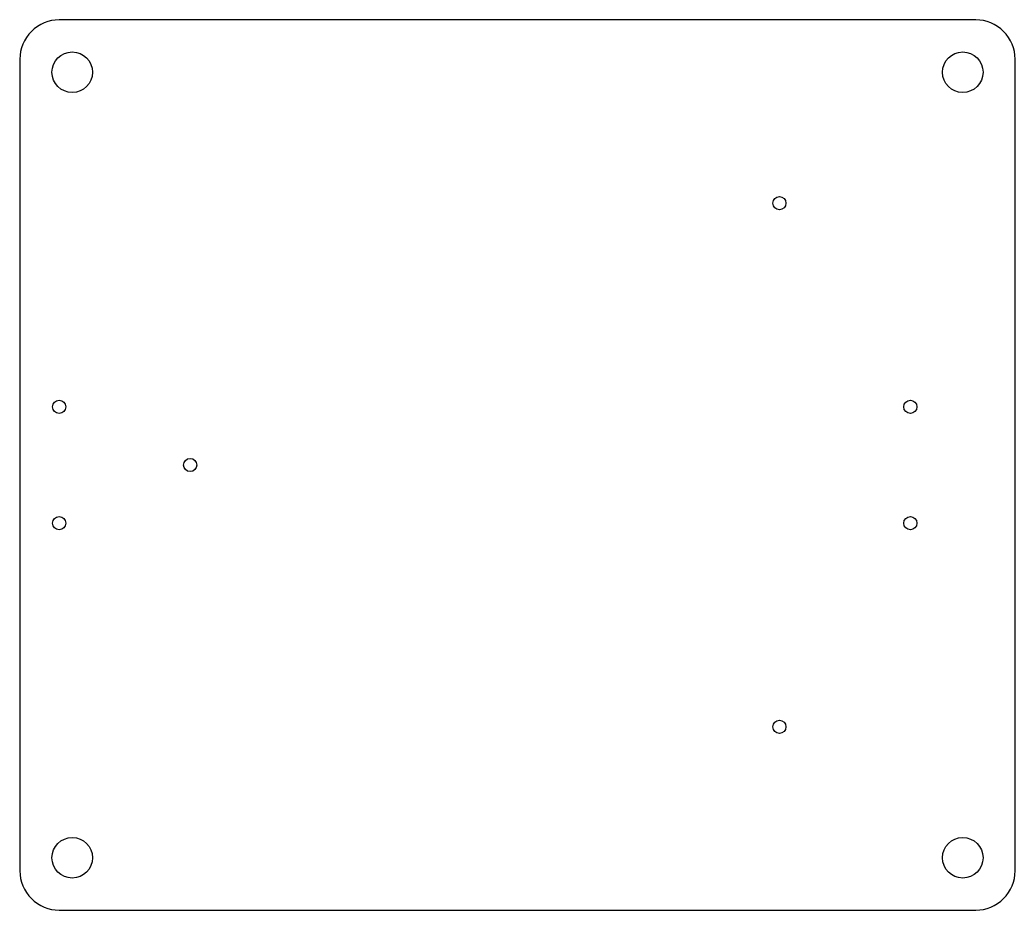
# Model space of a CAD drawing. Header units: millimetres. Extents: x -38 to 38, y -34 to 34.
import ezdxf

# ---------------------------------------------------------------- set-up
doc = ezdxf.new("R2010")
doc.units = ezdxf.units.MM
doc.layers.get('0').update_dxf_attribs({"linetype": 'CONTINUOUS'})

msp = doc.modelspace()

# ---------------------------------------------------------------- linework, layer by layer
msp.add_lwpolyline([(38, -31), (38, 31, 0.414214), (35, 34), (-35, 34, 0.414214), (-38, 31), (-38, -31, 0.414214), (-35, -34), (35, -34, 0.414214)], format="xyb", close=True)
for centre, radius in [((-34, 30), 1.55), ((34, 30), 1.55), ((20, 20), 0.5), ((-35, 4.445), 0.5), ((30, 4.445), 0.5), ((-25, 0), 0.5), ((-35, -4.445), 0.5), ((30, -4.445), 0.5), ((20, -20), 0.5), ((-34, -30), 1.55), ((34, -30), 1.55)]:
    msp.add_circle(centre, radius)

doc.saveas('drawing.dxf')
